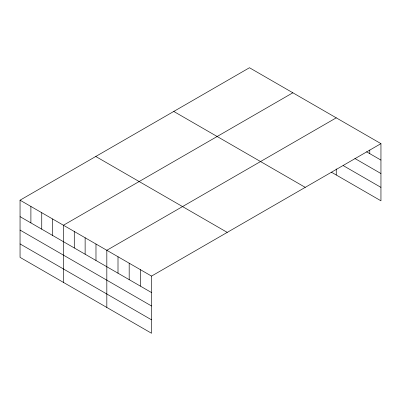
<?xml version="1.0" encoding="UTF-8"?>
<svg xmlns="http://www.w3.org/2000/svg" width="401" height="401" viewBox="0 0 401 401"><rect width="100%" height="100%" fill="white"/><g stroke="black" fill="none" stroke-linecap="round" stroke-linejoin="round"><path stroke-width="0.6" d="M380.95 143.648L249.467 67.739L20.05 200.189L20.05 257.352L151.533 333.261L151.533 276.099L380.95 143.648L380.95 200.811L331.366 172.179M292.855 92.786L63.438 225.242L63.438 282.404M336.249 117.839L106.826 250.289L106.826 307.452M366.579 151.804L380.95 160.099M354.875 158.48L380.95 173.533M343.166 165.563L380.95 187.377M173.758 111.448L305.241 187.357M95.759 156.48L227.242 232.39M20.05 200.189L151.533 276.099M20.05 216.645L151.533 292.555M20.05 230.079L151.533 305.988M20.05 243.918L151.533 319.828M369.772 149.994L369.772 153.648M336.249 168.896L336.249 175.001M140.355 269.647L140.355 286.103M129.182 263.196L129.182 279.647M118.004 256.745L118.004 273.196M95.979 244.029L95.979 260.485M85.132 237.768L85.132 254.219M74.285 231.502L74.285 247.958M52.591 218.976L52.591 235.432M41.744 212.715L41.744 229.171M30.897 206.455L30.897 222.906"/></g></svg>
